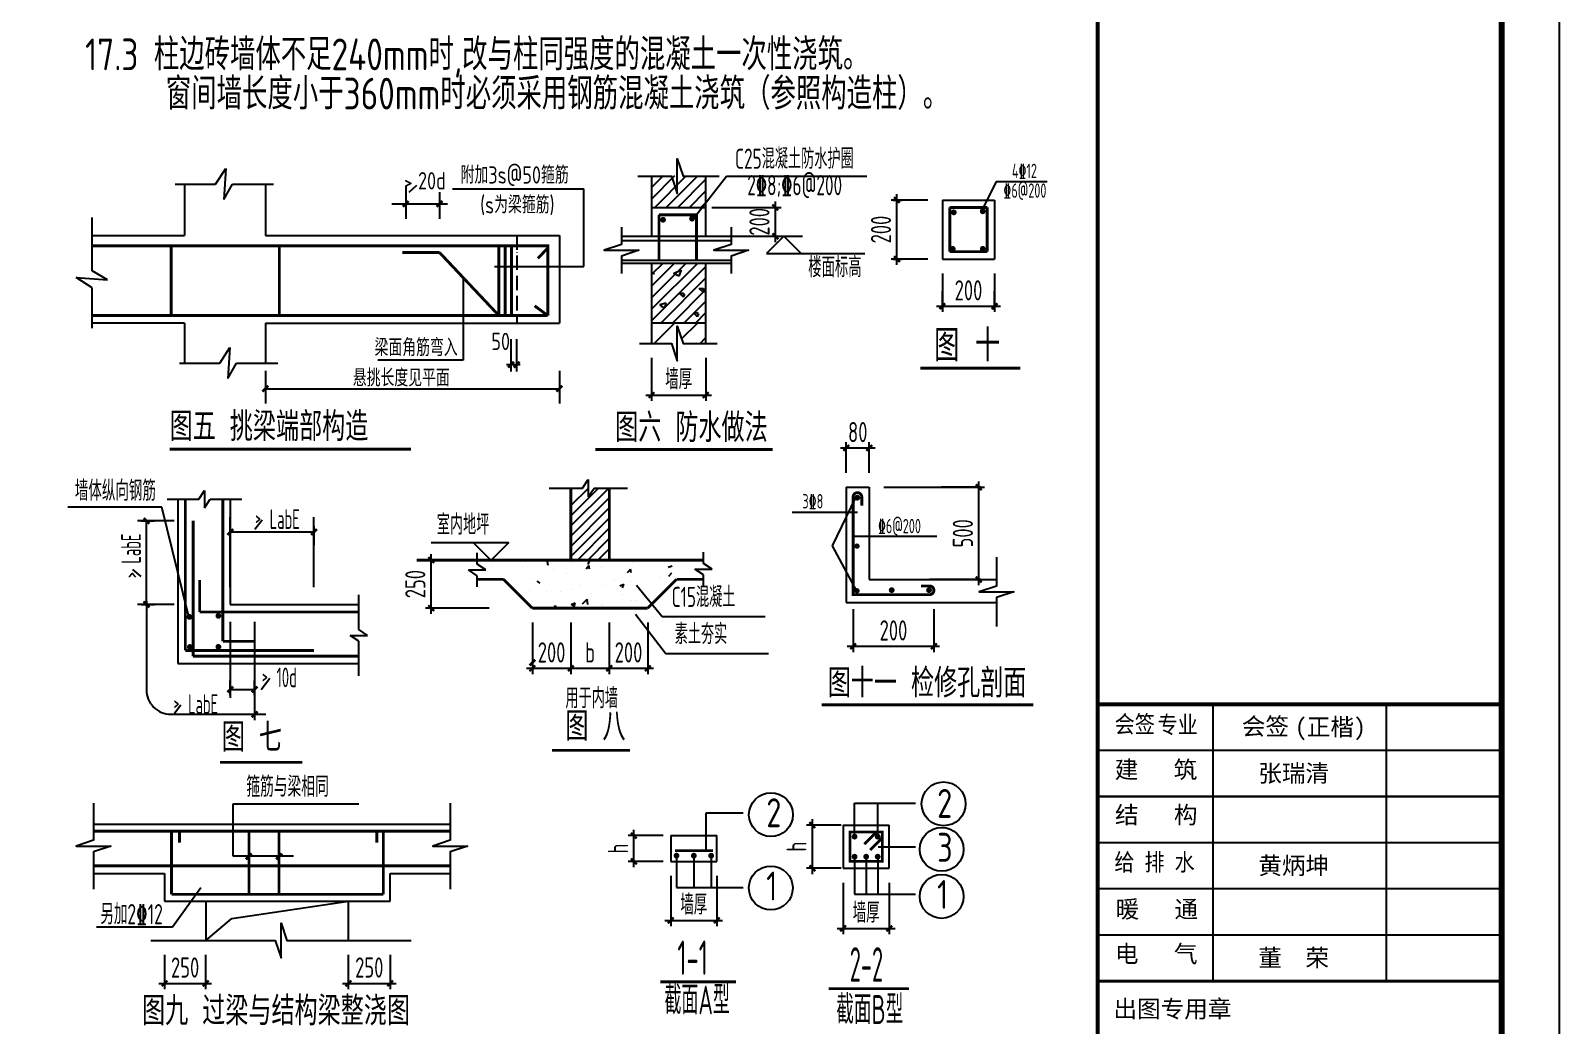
# Model space of a CAD drawing. Extents: x 8243024 to 8945023, y 669070 to 951310.
# Drawn here: x 8303633 to 8330124, y 917830 to 935075 of the extents above; entities that cross this region are included whole.
import ezdxf

# ---------------------------------------------------------------- set-up
doc = ezdxf.new("R2010")
doc.units = 0
doc.header["$LTSCALE"] = 1000
doc.linetypes.add('3', pattern=[5, 3, -2])
doc.linetypes.add('DASH', pattern=[0.35, 0.25, -0.1])
doc.layers.get('0').update_dxf_attribs({"linetype": 'CONTINUOUS'})
doc.layers.get('Defpoints').update_dxf_attribs({"linetype": 'CONTINUOUS'})
for name, color, linetype in [('AUDIT_I_080801173815-0', 253, 'CONTINUOUS'), ('BZ_标准图框', 7, 'CONTINUOUS'), ('D', 2, 'CONTINUOUS'), ('DIM', 3, 'CONTINUOUS'), ('LT', 2, 'CONTINUOUS'), ('PUB_TITLE', 255, 'CONTINUOUS'), ('REIN', 1, 'CONTINUOUS'), ('S_CL', 2, 'CONTINUOUS'), ('TEXT', 7, 'CONTINUOUS'), ('TK(图框线)', 45, 'CONTINUOUS'), ('梁__虚线', 4, '3'), ('檩条', 7, 'CONTINUOUS')]:
    doc.layers.add(name, color=color, linetype=linetype)
doc.styles.add('_HZTXT', font='tssdeng.shx', dxfattribs={"width": 0.7, "bigfont": 'HZTXT.shx'})
doc.styles.add('HT', font='simhei.ttf')
doc.styles.add('HZTXT', font='tssdeng.shx', dxfattribs={"width": 0.75, "bigfont": 'HZTXT.shx'})
doc.styles.add('TSSD_Dimension', font='Tssdeng.shx', dxfattribs={"width": 0.7, "bigfont": 'tssdchn.shx'})
doc.styles.add('TSSD_REIN', font='Tssdeng.shx', dxfattribs={"width": 0.7, "bigfont": 'hztxt.shx'})
doc.dimstyles.new('TSSD_20_100', dxfattribs={"dimtxt": 350, "dimasz": 100, "dimexe": 100, "dimexo": 250, "dimgap": 100, "dimtad": 1, "dimdec": 0, "dimlfac": 0.2, "dimzin": 0, "dimdsep": 46, "dimtxsty": 'TSSD_Dimension', "dimblk": 'ARCHTICK', "dimblk1": 'ARCHTICK', "dimblk2": 'ARCHTICK', "dimcen": 0, "dimdle": 100, "dimclrt": 7, "dimadec": 0, "dimazin": 0, "dimtfac": 1, "dimtdec": 0, "dimtix": 1, "dimtmove": 2, "dimatfit": 3, "dimldrblk": 'ARCHTICK', "dimfxl": 0, "dimtolj": 1, "dimtzin": 0, "dimarcsym": 0})

# ---------------------------------------------------------------- blocks, each defined once
blk = doc.blocks.new('KK1')
at = {"layer": 'BZ_标准图框'}
for points, const_width in [([(124370, 40709), (124370, 98109)], 70), ([(124370, 71198), (131370, 71198)], 70), ([(126370, 71198), (126370, 66398)], 35), ([(129370, 71198), (129370, 66398)], 35), ([(131370, 70398), (124370, 70398)], 35), ([(131370, 69598), (124370, 69598)], 35), ([(131370, 68798), (124370, 68798)], 35), ([(131370, 67998), (124370, 67998)], 35), ([(131370, 67198), (124370, 67198)], 35), ([(131370, 66398), (124370, 66398)], 50)]:
    blk.add_lwpolyline(points, dxfattribs=dict(at, const_width=const_width))
at = {"layer": 'BZ_标准图框', "style": 'HT', "width": 0.85}
for s, p in [('会签', (124664, 70702)), ('专业', (125407, 70693)), ('给 排 水', (124659, 68311))]:
    blk.add_text(s, height=300, dxfattribs=at).set_placement(p)
at = {"layer": 'BZ_标准图框', "style": 'HT'}
for s, p in [('会签', (126867, 70664)), ('(正楷)', (127788, 70654)), ('建   筑', (124664, 69914)), ('结   构', (124669, 69129)), ('暖   通', (124678, 67495)), ('电   气', (124668, 66721)), ('出图专用章', (124642, 65766))]:
    blk.add_text(s, height=300, dxfattribs=at).set_placement(p)
at = {"layer": 'TK(图框线)', "style": 'HT'}
for s, p in [('张瑞清', (127152, 69851)), ('黄炳坤', (127152, 68251)), ('董  荣', (127152, 66651))]:
    blk.add_text(s, height=300, dxfattribs=at).set_placement(p)
blk = doc.blocks.new('_ArchTick')
at = {"color": 0, "linetype": 'ByBlock', "const_width": 0.4}
blk.add_lwpolyline([(-0.5, -0.5), (0.5, 0.5)], dxfattribs=at)
blk = doc.blocks.new('*D3633')
at = {"layer": 'Defpoints', "color": 0}
for p in [(8315185, 932010), (8316538, 932010), (8315492, 931510)]:
    blk.add_point(p, dxfattribs=at)
at = {"layer": 'DIM', "color": 0, "lineweight": -2}
for p, q in [((8315435, 932010), (8316638, 932010)), ((8316538, 931410), (8316538, 932110)), ((8315742, 931510), (8316638, 931510))]:
    blk.add_line(p, q, dxfattribs=at)
at = {"layer": 'DIM', "color": 0, "lineweight": -2, "xscale": 100, "yscale": 100, "zscale": 100}
for p, rotation in [((8316538, 932010), 90), ((8316538, 931510), 270)]:
    blk.add_blockref('_ArchTick', p, dxfattribs=dict(at, rotation=rotation))
at = {"layer": 'DIM', "color": 7, "insert": (8316263, 931760), "char_height": 350, "attachment_point": 5, "rotation": 90, "style": 'TSSD_Dimension'}
blk.add_mtext('\\A1;200', dxfattribs=at)
blk = doc.blocks.new('*D3634')
at = {"layer": 'Defpoints', "color": 0}
for p in [(8314394, 929653), (8315332, 929653), (8315332, 928757)]:
    blk.add_point(p, dxfattribs=at)
at = {"layer": 'DIM', "color": 0, "lineweight": -2}
for p, q in [((8314394, 929403), (8314394, 928657)), ((8315332, 929403), (8315332, 928657)), ((8314294, 928757), (8315432, 928757))]:
    blk.add_line(p, q, dxfattribs=at)
at = {"layer": 'DIM', "color": 0, "lineweight": -2, "xscale": 100, "yscale": 100, "zscale": 100, "rotation": 180}
blk.add_blockref('_ArchTick', (8314394, 928757), dxfattribs=at)
at = {"layer": 'DIM', "color": 0, "lineweight": -2, "xscale": 100, "yscale": 100, "zscale": 100}
blk.add_blockref('_ArchTick', (8315332, 928757), dxfattribs=at)
at = {"layer": 'DIM', "color": 7, "insert": (8314863, 929032), "char_height": 350, "attachment_point": 5, "style": 'TSSD_Dimension'}
blk.add_mtext('\\A1;墙厚', dxfattribs=at)
blk = doc.blocks.new('*D3641')
at = {"layer": 'Defpoints', "color": 0}
for p in [(8313661, 925063), (8314328, 925063), (8314328, 924021)]:
    blk.add_point(p, dxfattribs=at)
at = {"layer": 'DIM', "color": 0, "lineweight": -2}
for p, q in [((8313661, 924813), (8313661, 923921)), ((8314328, 924813), (8314328, 923921)), ((8313561, 924021), (8314428, 924021))]:
    blk.add_line(p, q, dxfattribs=at)
at = {"layer": 'DIM', "color": 0, "lineweight": -2, "xscale": 100, "yscale": 100, "zscale": 100, "rotation": 180}
blk.add_blockref('_ArchTick', (8313661, 924021), dxfattribs=at)
at = {"layer": 'DIM', "color": 0, "lineweight": -2, "xscale": 100, "yscale": 100, "zscale": 100}
blk.add_blockref('_ArchTick', (8314328, 924021), dxfattribs=at)
at = {"layer": 'DIM', "color": 7, "insert": (8313994, 924296), "char_height": 350, "attachment_point": 5, "style": 'TSSD_Dimension'}
blk.add_mtext('\\A1;200', dxfattribs=at)
blk = doc.blocks.new('*D3642')
at = {"layer": 'Defpoints', "color": 0}
for p in [(8312994, 925063), (8313661, 925063), (8313661, 924021)]:
    blk.add_point(p, dxfattribs=at)
at = {"layer": 'DIM', "color": 0, "lineweight": -2}
for p, q in [((8312994, 924813), (8312994, 923921)), ((8313661, 924813), (8313661, 923921)), ((8312894, 924021), (8313761, 924021))]:
    blk.add_line(p, q, dxfattribs=at)
at = {"layer": 'DIM', "color": 0, "lineweight": -2, "xscale": 100, "yscale": 100, "zscale": 100, "rotation": 180}
blk.add_blockref('_ArchTick', (8312994, 924021), dxfattribs=at)
at = {"layer": 'DIM', "color": 0, "lineweight": -2, "xscale": 100, "yscale": 100, "zscale": 100}
blk.add_blockref('_ArchTick', (8313661, 924021), dxfattribs=at)
at = {"layer": 'DIM', "color": 7, "insert": (8313328, 924296), "char_height": 350, "attachment_point": 5, "style": 'TSSD_Dimension'}
blk.add_mtext('\\A1;b', dxfattribs=at)
blk = doc.blocks.new('*D3643')
at = {"layer": 'Defpoints', "color": 0}
for p in [(8312328, 925063), (8312994, 925063), (8312994, 924021)]:
    blk.add_point(p, dxfattribs=at)
at = {"layer": 'DIM', "color": 0, "lineweight": -2}
for p, q in [((8312328, 924813), (8312328, 923921)), ((8312994, 924813), (8312994, 923921)), ((8312228, 924021), (8313094, 924021))]:
    blk.add_line(p, q, dxfattribs=at)
at = {"layer": 'DIM', "color": 0, "lineweight": -2, "xscale": 100, "yscale": 100, "zscale": 100, "rotation": 180}
blk.add_blockref('_ArchTick', (8312328, 924021), dxfattribs=at)
at = {"layer": 'DIM', "color": 0, "lineweight": -2, "xscale": 100, "yscale": 100, "zscale": 100}
blk.add_blockref('_ArchTick', (8312994, 924021), dxfattribs=at)
at = {"layer": 'DIM', "color": 7, "insert": (8312661, 924296), "char_height": 350, "attachment_point": 5, "style": 'TSSD_Dimension'}
blk.add_mtext('\\A1;200', dxfattribs=at)
blk = doc.blocks.new('*D3644')
at = {"layer": 'Defpoints', "color": 0}
for p in [(8319432, 931114), (8320338, 931114), (8320338, 930297)]:
    blk.add_point(p, dxfattribs=at)
at = {"layer": 'DIM', "color": 0, "lineweight": -2}
for p, q in [((8319432, 930864), (8319432, 930197)), ((8320338, 930864), (8320338, 930197)), ((8319332, 930297), (8320438, 930297))]:
    blk.add_line(p, q, dxfattribs=at)
at = {"layer": 'DIM', "color": 0, "lineweight": -2, "xscale": 100, "yscale": 100, "zscale": 100, "rotation": 180}
blk.add_blockref('_ArchTick', (8319432, 930297), dxfattribs=at)
at = {"layer": 'DIM', "color": 0, "lineweight": -2, "xscale": 100, "yscale": 100, "zscale": 100}
blk.add_blockref('_ArchTick', (8320338, 930297), dxfattribs=at)
at = {"layer": 'DIM', "color": 7, "insert": (8319885, 930572), "char_height": 350, "attachment_point": 5, "style": 'TSSD_Dimension'}
blk.add_mtext('\\A1;200', dxfattribs=at)
blk = doc.blocks.new('*D3645')
at = {"layer": 'Defpoints', "color": 0}
for p in [(8309139, 919302), (8309865, 919302), (8309865, 918559)]:
    blk.add_point(p, dxfattribs=at)
at = {"layer": 'DIM', "color": 0, "lineweight": -2}
for p, q in [((8309139, 919052), (8309139, 918459)), ((8309865, 919052), (8309865, 918459)), ((8309039, 918559), (8309965, 918559))]:
    blk.add_line(p, q, dxfattribs=at)
at = {"layer": 'DIM', "color": 0, "lineweight": -2, "xscale": 100, "yscale": 100, "zscale": 100, "rotation": 180}
blk.add_blockref('_ArchTick', (8309139, 918559), dxfattribs=at)
at = {"layer": 'DIM', "color": 0, "lineweight": -2, "xscale": 100, "yscale": 100, "zscale": 100}
blk.add_blockref('_ArchTick', (8309865, 918559), dxfattribs=at)
at = {"layer": 'DIM', "color": 7, "insert": (8309502, 918834), "char_height": 350, "attachment_point": 5, "style": 'TSSD_Dimension'}
blk.add_mtext('\\A1;250', dxfattribs=at)
blk = doc.blocks.new('*D3646')
at = {"layer": 'Defpoints', "color": 0}
for p in [(8318643, 932138), (8319432, 932138), (8319432, 931114)]:
    blk.add_point(p, dxfattribs=at)
at = {"layer": 'DIM', "color": 0, "lineweight": -2}
for p, q in [((8318643, 931014), (8318643, 932238)), ((8319182, 932138), (8318543, 932138)), ((8319182, 931114), (8318543, 931114))]:
    blk.add_line(p, q, dxfattribs=at)
at = {"layer": 'DIM', "color": 0, "lineweight": -2, "xscale": 100, "yscale": 100, "zscale": 100}
for p, rotation in [((8318643, 932138), 90), ((8318643, 931114), 270)]:
    blk.add_blockref('_ArchTick', p, dxfattribs=dict(at, rotation=rotation))
at = {"layer": 'DIM', "color": 7, "insert": (8318368, 931626), "char_height": 350, "attachment_point": 5, "rotation": 90, "style": 'TSSD_Dimension'}
blk.add_mtext('\\A1;200', dxfattribs=at)
blk = doc.blocks.new('*D3647')
at = {"layer": 'Defpoints', "color": 0}
for p in [(8317179, 921303), (8317931, 921303), (8317931, 920555)]:
    blk.add_point(p, dxfattribs=at)
at = {"layer": 'DIM', "color": 0, "lineweight": -2}
for p, q in [((8317179, 920455), (8317179, 921403)), ((8317681, 921303), (8317079, 921303)), ((8317681, 920555), (8317079, 920555))]:
    blk.add_line(p, q, dxfattribs=at)
at = {"layer": 'DIM', "color": 0, "lineweight": -2, "xscale": 100, "yscale": 100, "zscale": 100}
for p, rotation in [((8317179, 921303), 90), ((8317179, 920555), 270)]:
    blk.add_blockref('_ArchTick', p, dxfattribs=dict(at, rotation=rotation))
at = {"layer": 'DIM', "color": 7, "insert": (8316904, 920929), "char_height": 350, "attachment_point": 5, "rotation": 90, "style": 'TSSD_Dimension'}
blk.add_mtext('\\A1;h', dxfattribs=at)
blk = doc.blocks.new('*D3648')
at = {"layer": 'Defpoints', "color": 0}
for p in [(8305955, 919302), (8306667, 919302), (8306667, 918559)]:
    blk.add_point(p, dxfattribs=at)
at = {"layer": 'DIM', "color": 0, "lineweight": -2}
for p, q in [((8305955, 919052), (8305955, 918459)), ((8306667, 919052), (8306667, 918459)), ((8305855, 918559), (8306767, 918559))]:
    blk.add_line(p, q, dxfattribs=at)
at = {"layer": 'DIM', "color": 0, "lineweight": -2, "xscale": 100, "yscale": 100, "zscale": 100, "rotation": 180}
blk.add_blockref('_ArchTick', (8305955, 918559), dxfattribs=at)
at = {"layer": 'DIM', "color": 0, "lineweight": -2, "xscale": 100, "yscale": 100, "zscale": 100}
blk.add_blockref('_ArchTick', (8306667, 918559), dxfattribs=at)
at = {"layer": 'DIM', "color": 7, "insert": (8306311, 918834), "char_height": 350, "attachment_point": 5, "style": 'TSSD_Dimension'}
blk.add_mtext('\\A1;250', dxfattribs=at)
blk = doc.blocks.new('*D3649')
at = {"layer": 'Defpoints', "color": 0}
for p in [(8317712, 920555), (8318512, 920555), (8318512, 919511)]:
    blk.add_point(p, dxfattribs=at)
at = {"layer": 'DIM', "color": 0, "lineweight": -2}
for p, q in [((8317712, 920305), (8317712, 919411)), ((8318512, 920305), (8318512, 919411)), ((8317612, 919511), (8318612, 919511))]:
    blk.add_line(p, q, dxfattribs=at)
at = {"layer": 'DIM', "color": 0, "lineweight": -2, "xscale": 100, "yscale": 100, "zscale": 100, "rotation": 180}
blk.add_blockref('_ArchTick', (8317712, 919511), dxfattribs=at)
at = {"layer": 'DIM', "color": 0, "lineweight": -2, "xscale": 100, "yscale": 100, "zscale": 100}
blk.add_blockref('_ArchTick', (8318512, 919511), dxfattribs=at)
at = {"layer": 'DIM', "color": 7, "insert": (8318112, 919786), "char_height": 350, "attachment_point": 5, "style": 'TSSD_Dimension'}
blk.add_mtext('\\A1;墙厚', dxfattribs=at)
blk = doc.blocks.new('*D3650')
at = {"layer": 'Defpoints', "color": 0}
for p in [(8314087, 921120), (8314842, 921120), (8314842, 920673)]:
    blk.add_point(p, dxfattribs=at)
at = {"layer": 'DIM', "color": 0, "lineweight": -2}
for p, q in [((8314592, 921120), (8313987, 921120)), ((8314087, 920573), (8314087, 921220)), ((8314592, 920673), (8313987, 920673))]:
    blk.add_line(p, q, dxfattribs=at)
at = {"layer": 'DIM', "color": 0, "lineweight": -2, "xscale": 100, "yscale": 100, "zscale": 100}
for p, rotation in [((8314087, 921120), 90), ((8314087, 920673), 270)]:
    blk.add_blockref('_ArchTick', p, dxfattribs=dict(at, rotation=rotation))
at = {"layer": 'DIM', "color": 7, "insert": (8313812, 920896), "char_height": 350, "attachment_point": 5, "rotation": 90, "style": 'TSSD_Dimension'}
blk.add_mtext('\\A1;h', dxfattribs=at)
blk = doc.blocks.new('*D3651')
at = {"layer": 'Defpoints', "color": 0}
for p in [(8314725, 920673), (8315525, 920673), (8315525, 919651)]:
    blk.add_point(p, dxfattribs=at)
at = {"layer": 'DIM', "color": 0, "lineweight": -2}
for p, q in [((8314725, 920423), (8314725, 919551)), ((8315525, 920423), (8315525, 919551)), ((8314625, 919651), (8315625, 919651))]:
    blk.add_line(p, q, dxfattribs=at)
at = {"layer": 'DIM', "color": 0, "lineweight": -2, "xscale": 100, "yscale": 100, "zscale": 100, "rotation": 180}
blk.add_blockref('_ArchTick', (8314725, 919651), dxfattribs=at)
at = {"layer": 'DIM', "color": 0, "lineweight": -2, "xscale": 100, "yscale": 100, "zscale": 100}
blk.add_blockref('_ArchTick', (8315525, 919651), dxfattribs=at)
at = {"layer": 'DIM', "color": 7, "insert": (8315125, 919926), "char_height": 350, "attachment_point": 5, "style": 'TSSD_Dimension'}
blk.add_mtext('\\A1;墙厚', dxfattribs=at)
blk = doc.blocks.new('*D3652')
at = {"layer": 'Defpoints', "color": 0}
for p in [(8318166, 927840), (8317766, 927160), (8318166, 927160)]:
    blk.add_point(p, dxfattribs=at)
at = {"layer": 'DIM', "color": 0, "lineweight": -2}
for p, q in [((8317666, 927840), (8318266, 927840)), ((8317766, 927410), (8317766, 927940)), ((8318166, 927410), (8318166, 927940))]:
    blk.add_line(p, q, dxfattribs=at)
at = {"layer": 'DIM', "color": 0, "lineweight": -2, "xscale": 100, "yscale": 100, "zscale": 100, "rotation": 180}
blk.add_blockref('_ArchTick', (8317766, 927840), dxfattribs=at)
at = {"layer": 'DIM', "color": 0, "lineweight": -2, "xscale": 100, "yscale": 100, "zscale": 100}
blk.add_blockref('_ArchTick', (8318166, 927840), dxfattribs=at)
at = {"layer": 'DIM', "color": 7, "insert": (8317966, 928115), "char_height": 350, "attachment_point": 5, "style": 'TSSD_Dimension'}
blk.add_mtext('\\A1;80', dxfattribs=at)
blk = doc.blocks.new('*D3653')
at = {"layer": 'Defpoints', "color": 0}
for p in [(8318166, 927160), (8320063, 927160), (8319584, 925560)]:
    blk.add_point(p, dxfattribs=at)
at = {"layer": 'DIM', "color": 0, "lineweight": -2}
for p, q in [((8320063, 925460), (8320063, 927260)), ((8318416, 927160), (8320163, 927160)), ((8319834, 925560), (8320163, 925560))]:
    blk.add_line(p, q, dxfattribs=at)
at = {"layer": 'DIM', "color": 0, "lineweight": -2, "xscale": 100, "yscale": 100, "zscale": 100}
for p, rotation in [((8320063, 927160), 90), ((8320063, 925560), 270)]:
    blk.add_blockref('_ArchTick', p, dxfattribs=dict(at, rotation=rotation))
at = {"layer": 'DIM', "color": 7, "insert": (8319788, 926360), "char_height": 350, "attachment_point": 5, "rotation": 90, "style": 'TSSD_Dimension'}
blk.add_mtext('\\A1;500', dxfattribs=at)
blk = doc.blocks.new('*D3654')
at = {"layer": 'Defpoints', "color": 0}
for p in [(8317885, 925298), (8319285, 925298), (8319285, 924402)]:
    blk.add_point(p, dxfattribs=at)
at = {"layer": 'DIM', "color": 0, "lineweight": -2}
for p, q in [((8317885, 925048), (8317885, 924302)), ((8319285, 925048), (8319285, 924302)), ((8317785, 924402), (8319385, 924402))]:
    blk.add_line(p, q, dxfattribs=at)
at = {"layer": 'DIM', "color": 0, "lineweight": -2, "xscale": 100, "yscale": 100, "zscale": 100, "rotation": 180}
blk.add_blockref('_ArchTick', (8317885, 924402), dxfattribs=at)
at = {"layer": 'DIM', "color": 0, "lineweight": -2, "xscale": 100, "yscale": 100, "zscale": 100}
blk.add_blockref('_ArchTick', (8319285, 924402), dxfattribs=at)
at = {"layer": 'DIM', "color": 7, "insert": (8318585, 924677), "char_height": 350, "attachment_point": 5, "style": 'TSSD_Dimension'}
blk.add_mtext('\\A1;200', dxfattribs=at)
blk = doc.blocks.new('*D3655')
at = {"layer": 'Defpoints', "color": 0}
for p in [(8310575, 925897), (8311828, 925897), (8311828, 925063)]:
    blk.add_point(p, dxfattribs=at)
at = {"layer": 'DIM', "color": 0, "lineweight": -2}
for p, q in [((8311578, 925897), (8310475, 925897)), ((8310575, 924963), (8310575, 925997)), ((8311578, 925063), (8310475, 925063))]:
    blk.add_line(p, q, dxfattribs=at)
at = {"layer": 'DIM', "color": 0, "lineweight": -2, "xscale": 100, "yscale": 100, "zscale": 100}
for p, rotation in [((8310575, 925897), 90), ((8310575, 925063), 270)]:
    blk.add_blockref('_ArchTick', p, dxfattribs=dict(at, rotation=rotation))
at = {"layer": 'DIM', "color": 7, "insert": (8310300, 925480), "char_height": 350, "attachment_point": 5, "rotation": 90, "style": 'TSSD_Dimension'}
blk.add_mtext('\\A1;250', dxfattribs=at)

msp = doc.modelspace()

# ---------------------------------------------------------------- linework, layer by layer
for centre in [(8319452.7, 921671.3), (8316460.7, 921482.4), (8319420.9, 920882.8), (8316459.6, 920212.9), (8319420.9, 920066.2)]:
    msp.add_circle(centre, 380)
at = {"layer": 'AUDIT_I_080801173815-0', "color": 2}
for p, q in [((8314394, 932553), (8314394, 931510.2)), ((8315331.7, 931510.2), (8315331.7, 932553)), ((8314394, 932010.2), (8315331.7, 932010.2)), ((8313870.2, 931510.2), (8315770.3, 931510.2)), ((8313870.2, 931043.5), (8315770.3, 931043.5)), ((8314394, 931043.5), (8314394, 929653)), ((8315331.7, 929653), (8315331.7, 931043.5)), ((8314394, 930010.2), (8315331.7, 930010.2)), ((8314725.2, 921119.9), (8314725.2, 920672.6)), ((8314725.2, 921119.9), (8315525.2, 921119.9)), ((8315525.2, 920672.6), (8315525.2, 921119.9)), ((8317711.5, 921302.7), (8317711.5, 920555.4)), ((8317711.5, 921302.7), (8318511.5, 921302.7)), ((8318511.5, 920555.4), (8318511.5, 921302.7)), ((8314725.2, 920672.6), (8315525.2, 920672.6)), ((8317711.5, 920555.4), (8318511.5, 920555.4))]:
    msp.add_line(p, q, dxfattribs=at)
at = {"layer": 'AUDIT_I_080801173815-0'}
for p, q in [((8313870.2, 931436.7), (8315770.3, 931436.7)), ((8313870.2, 931096.9), (8315770.3, 931096.9)), ((8315336.3, 920859.7), (8315336.3, 920859.7))]:
    msp.add_line(p, q, dxfattribs=at)
for points in [[(8314153.9, 932553), (8314739.2, 932553), (8314839.2, 932253), (8314839.2, 932853), (8314939.2, 932553), (8315565.6, 932553)], [(8313870.2, 931666.3), (8313870.2, 931366.3), (8313570.2, 931266.3), (8314170.2, 931266.3), (8313870.2, 931166.3), (8313870.2, 930866.3)], [(8315770.3, 931666.3), (8315770.3, 931366.3), (8315470.3, 931266.3), (8316070.3, 931266.3), (8315770.3, 931166.3), (8315770.3, 930866.3)], [(8314182.2, 929653), (8314739.2, 929653), (8314839.2, 929353), (8314839.2, 929953), (8314939.2, 929653), (8315527.9, 929653)]]:
    msp.add_lwpolyline(points, dxfattribs=at)
at = {"layer": 'D'}
for p, q in [((8306837.1, 932411), (8307015.2, 932684.3)), ((8307015.2, 932684.3), (8306979.1, 932144)), ((8306139, 932411), (8306837.1, 932411)), ((8306301.6, 932411), (8306301.6, 931525)), ((8306979.1, 932144), (8307129.9, 932411)), ((8307129.9, 932411), (8307844.3, 932411)), ((8307701.6, 932400.5), (8307701.6, 931525)), ((8310133.7, 932379.1), (8310133.7, 931813.3)), ((8310319.5, 932389.4), (8310184.5, 932268)), ((8310719.1, 932274.7), (8310719.1, 931813.3)), ((8310944, 932329.9), (8313217.7, 932329.9)), ((8313217.7, 930987.1), (8313217.7, 932329.9)), ((8309895.2, 932069.6), (8310857.8, 932069.6)), ((8304698, 930907.9), (8304698, 931837.2)), ((8304698, 931525), (8306301.6, 931525)), ((8307701.6, 931525), (8312796.2, 931525)), ((8312796.2, 931525), (8312796.2, 930004.8)), ((8312059.7, 931225.7), (8312059.7, 931224.7)), ((8304965, 930757.1), (8304698, 930907.9)), ((8311669.4, 930987.1), (8313217.7, 930987.1)), ((8304424.7, 930793.2), (8304965, 930757.1)), ((8304698, 930615.1), (8304424.7, 930793.2)), ((8311128.2, 930793), (8311128.2, 929363.8)), ((8304698, 929917), (8304698, 930615.1)), ((8306301.6, 930004.8), (8304698, 930004.8)), ((8306301.6, 930004.8), (8306301.6, 929309.4)), ((8307701.6, 930004.8), (8312796.2, 930004.8)), ((8307701.6, 930004.8), (8307701.6, 929309.4)), ((8306910.2, 929309.7), (8307088.2, 929583)), ((8307088.2, 929583), (8307052.2, 929042.7)), ((8311955.9, 929728.5), (8311955.9, 929162.7)), ((8312055.6, 929728.5), (8312055.6, 929162.7)), ((8306212.1, 929309.7), (8306910.2, 929309.7)), ((8307052.2, 929042.7), (8307202.9, 929309.7)), ((8307202.9, 929309.7), (8307917.4, 929309.7)), ((8311127.7, 929363.3), (8309651.2, 929363.3)), ((8311127.7, 929363.3), (8311128.2, 929363.8)), ((8307701.6, 929177), (8307701.6, 928611.2)), ((8311876.8, 929284.8), (8312115.3, 929284.8)), ((8312796.2, 929177), (8312796.2, 928611.2)), ((8307701.6, 928867.5), (8312796.2, 928867.5))]:
    msp.add_line(p, q, dxfattribs=at)
for points, const_width in [([(8310083.7, 932019.6), (8310183.7, 932119.6)], 45), ([(8310083.7, 932019.6), (8310183.7, 932119.6)], 45), ([(8310669.1, 932019.6), (8310769.1, 932119.6)], 45), ([(8310669.1, 932019.6), (8310769.1, 932119.6)], 45), ([(8312594.7, 930134.8), (8312594.7, 931343.4), (8304698, 931343.4)], 50), ([(8306067.5, 930134.8), (8306067.5, 931343.4)], 50), ([(8307943.2, 930134.8), (8307943.2, 931343.4)], 50), ([(8310719.1, 931227.7), (8310077.4, 931227.7)], 50), ([(8311747.7, 930134.8), (8310719.1, 931227.7)], 50), ([(8311747.7, 931343.4), (8311747.7, 930134.8)], 50), ([(8311856.5, 931343.4), (8311856.5, 930134.8)], 50), ([(8311965.2, 931343.4), (8311965.2, 930134.8)], 50), ([(8312424.1, 931126.5), (8312604.1, 931316.5)], 50), ([(8304698, 930134.8), (8312594.7, 930134.8)], 50), ([(8312594.7, 930134.8), (8312366.9, 930303.9)], 50), ([(8311905.9, 929234.8), (8312005.9, 929334.8)], 45), ([(8311905.9, 929234.8), (8312005.9, 929334.8)], 45), ([(8312005.6, 929234.8), (8312105.6, 929334.8)], 45), ([(8312005.6, 929234.8), (8312105.6, 929334.8)], 45), ([(8307651.6, 928817.5), (8307751.6, 928917.5)], 45), ([(8307651.6, 928817.5), (8307751.6, 928917.5)], 45), ([(8312746.2, 928817.5), (8312846.2, 928917.5)], 45), ([(8312746.2, 928817.5), (8312846.2, 928917.5)], 45)]:
    msp.add_lwpolyline(points, dxfattribs=dict(at, const_width=const_width))
at = {"layer": 'LT', "color": 253}
for p, q in [((8314793.4, 932555.1), (8314393.4, 932155.1)), ((8314593.4, 932555.1), (8314393.4, 932355.1)), ((8314448, 932009.7), (8314993.4, 932555.1)), ((8314648, 932009.7), (8315193.4, 932555.1)), ((8314848, 932009.7), (8315329.8, 932491.5)), ((8315119, 931814.6), (8315693.1, 932553)), ((8315693.1, 932553), (8318125.1, 932553)), ((8315048, 932009.7), (8315329.8, 932291.5)), ((8315248, 932009.7), (8315329.8, 932091.5)), ((8316637.6, 931510.2), (8317009, 931510.2)), ((8316387.6, 931211.5), (8318087.6, 931211.5)), ((8314593.4, 931044.2), (8314393.4, 930844.2)), ((8315193.4, 931044.2), (8314393.4, 930244.2)), ((8314993.4, 931044.2), (8314393.4, 930444.2)), ((8314793.4, 931044.2), (8314393.4, 930644.2)), ((8315329.8, 930980.6), (8314393.4, 930044.2)), ((8314774.3, 930866.1), (8314904.4, 930925.5)), ((8314904.4, 930925.5), (8314867.7, 930818)), ((8315329.8, 930780.6), (8314560.7, 930011.5)), ((8314867.7, 930818), (8314774.3, 930866.1)), ((8315329.8, 930580.6), (8314760.7, 930011.5)), ((8314872.6, 930523.3), (8314945.5, 930525.5)), ((8314944.9, 930454.2), (8314872.6, 930523.3)), ((8314945.5, 930525.5), (8314944.9, 930454.2)), ((8315329.8, 930380.6), (8314960.8, 930011.5)), ((8315220.8, 930603.8), (8315293.7, 930605.9)), ((8315293.1, 930534.7), (8315220.8, 930603.8)), ((8315293.7, 930605.9), (8315293.1, 930534.7)), ((8314539.1, 930327.3), (8314640, 930357.5)), ((8314616.6, 930263.3), (8314539.1, 930327.3)), ((8314640, 930357.5), (8314616.6, 930263.3)), ((8315117.3, 930183.5), (8315190.2, 930185.7)), ((8315189.7, 930114.5), (8315117.3, 930183.5)), ((8315329.8, 930180.6), (8315160.8, 930011.5)), ((8315190.2, 930185.7), (8315189.7, 930114.5)), ((8314436.3, 929653), (8314793.9, 930010.6)), ((8314913.5, 929730.2), (8315193.9, 930010.6)), ((8315236.3, 929653), (8315330.3, 929747.1))]:
    msp.add_line(p, q, dxfattribs=at)
at = {"layer": 'LT', "color": 7}
for p, q in [((8320362.2, 932456), (8320110.5, 931942.3)), ((8320362.2, 932456), (8321249.1, 932456)), ((8319431.8, 932137.9), (8320337.6, 932137.9)), ((8319431.8, 932137.9), (8319431.8, 931113.9)), ((8320337.6, 932137.9), (8320337.6, 931113.9)), ((8319431.8, 931113.9), (8320337.6, 931113.9)), ((8313197, 927144.9), (8313297, 927294.9)), ((8313297, 927294.9), (8313297, 926994.9)), ((8306001.9, 926951.3), (8306547.4, 926951.3)), ((8306547.4, 926951.3), (8306647.4, 927101.3)), ((8306647.4, 927101.3), (8306647.4, 926801.3)), ((8306647.4, 926801.3), (8306747.4, 926951.3)), ((8306747.4, 926951.3), (8307292.9, 926951.3)), ((8312619.2, 927144.9), (8313197, 927144.9)), ((8312994.3, 926664.7), (8313474.6, 927144.9)), ((8312994.3, 926487.9), (8313651.4, 927144.9)), ((8312994.3, 926841.5), (8313297.9, 927144.9)), ((8312994.3, 926311.2), (8313661.1, 926977.8)), ((8313297, 926994.9), (8313397, 927144.9)), ((8313397, 927144.9), (8313974.9, 927144.9)), ((8317926.6, 926982.2), (8317524.3, 926145.1)), ((8317766.1, 927160.4), (8318166.1, 927160.4)), ((8317766.1, 927160.4), (8317766.1, 925160.4)), ((8318166.1, 927160.4), (8318166.1, 925560.4)), ((8320099.1, 927160.4), (8319410, 927160.4)), ((8312994.3, 926134.4), (8313661.1, 926801)), ((8317960.1, 926723.2), (8316828, 926723.2)), ((8306123.1, 926575.6), (8305487.2, 926575.6)), ((8307093, 925425.2), (8307093, 926640.5)), ((8308543.1, 925425.2), (8308543.1, 926640.5)), ((8312994.3, 925957.6), (8313661.1, 926624.3)), ((8313110.1, 925896.5), (8313661.1, 926447.5)), ((8313286.9, 925896.5), (8313661.1, 926270.7)), ((8317524.3, 926145.1), (8317943.3, 925358.2)), ((8317893, 926312.5), (8319334.4, 926312.5)), ((8311373.7, 925826.3), (8311373.7, 926021.2)), ((8312484.9, 925874.4), (8312484.9, 925874.4)), ((8312602.8, 925801.7), (8312591.2, 925864.3)), ((8313295.2, 925819.3), (8313315.5, 925879.7)), ((8313463.6, 925896.5), (8313661.1, 926093.9)), ((8313640.4, 925896.5), (8313661.1, 925917.2)), ((8314061.9, 925856.5), (8314061.9, 925856.5)), ((8315294.3, 925839.4), (8315294.3, 926034.3)), ((8311373.7, 925626.3), (8311223.7, 925726.3)), ((8311223.7, 925726.3), (8311523.7, 925726.3)), ((8311523.7, 925726.3), (8311373.7, 925826.3)), ((8311373.7, 925431.5), (8311373.7, 925626.3)), ((8311628.1, 925785.2), (8311628.1, 925785.2)), ((8312162, 925762.7), (8312162, 925762.7)), ((8312695.8, 925740.1), (8312695.8, 925740.1)), ((8312923.8, 925670.2), (8312923.8, 925670.2)), ((8313018.8, 925851.9), (8313018.8, 925851.9)), ((8313229.6, 925717.6), (8313229.6, 925717.6)), ((8313260.2, 925744.2), (8313308.6, 925801.6)), ((8313320.1, 925738.9), (8313308.6, 925801.6)), ((8313507, 925770.4), (8313507, 925770.4)), ((8313548.4, 925786.1), (8313548.4, 925786.1)), ((8313977.6, 925681.4), (8314025.7, 925738.9)), ((8314037.3, 925676.2), (8314025.7, 925738.8)), ((8314682.6, 925772.7), (8314752.6, 925799.6)), ((8314694.8, 925618.7), (8314743, 925676.1)), ((8315294.3, 925639.5), (8315144.3, 925739.4)), ((8315144.3, 925739.4), (8315444.3, 925739.4)), ((8315444.3, 925739.4), (8315294.3, 925839.4)), ((8315294.3, 925444.6), (8315294.3, 925639.5)), ((8312285.9, 925366.1), (8312285.9, 925366.1)), ((8312340.6, 925570.2), (8312340.6, 925570.2)), ((8312405.3, 925530.3), (8312455, 925496.7)), ((8312580.3, 925350.6), (8312580.3, 925350.6)), ((8312819.8, 925343.6), (8312819.8, 925343.6)), ((8313017, 925378.2), (8313017, 925378.2)), ((8313163.5, 925450.7), (8313163.5, 925450.7)), ((8313536.3, 925453.2), (8313536.3, 925453.2)), ((8313746.6, 925550.8), (8313746.6, 925550.8)), ((8313842.4, 925450.2), (8313912.5, 925477.1)), ((8313892.1, 925416.6), (8313912.4, 925477.1)), ((8314049.8, 925523.6), (8314049.8, 925523.6)), ((8314133.9, 925460.2), (8314579.7, 924919.1)), ((8314554.9, 925587.6), (8314554.9, 925587.6)), ((8318166.1, 925560.4), (8320369, 925560.4)), ((8320099.1, 925560.4), (8319210, 925560.4)), ((8306123.1, 925125.2), (8305487.2, 925125.2)), ((8309321.5, 924691), (8309321.5, 925292.7)), ((8312688.9, 925063.2), (8312730, 925112.2)), ((8312739.1, 925063.2), (8312730, 925112.2)), ((8313002.2, 925127.7), (8313072.2, 925154.5)), ((8313002.2, 925127.7), (8313051.9, 925094.1)), ((8313051.9, 925094.1), (8313072.2, 925154.5)), ((8313198, 925139.6), (8313275.8, 925220.8)), ((8313287, 925125.8), (8313275.8, 925220.7)), ((8313353.6, 925321), (8313353.6, 925321)), ((8313524.2, 925120.3), (8313524.2, 925120.3)), ((8313545.3, 925100.7), (8313545.3, 925100.7)), ((8313887.5, 925298.5), (8313887.5, 925298.5)), ((8314037.6, 925190.7), (8314037.6, 925190.7)), ((8314128.6, 925200.8), (8314128.6, 925200.8)), ((8317766.1, 925160.4), (8320369, 925160.4)), ((8307093, 924825.2), (8307093, 923508.8)), ((8307515.4, 924825.2), (8307515.4, 923121.9)), ((8314633.5, 924276), (8314117, 924953.3)), ((8314579.7, 924919.1), (8316363.5, 924919.1)), ((8309321.5, 924491), (8309171.5, 924591)), ((8309171.5, 924591), (8309471.5, 924591)), ((8309471.5, 924591), (8309321.5, 924691)), ((8309321.5, 923889.3), (8309321.5, 924491)), ((8314633.5, 924276), (8316417.1, 924276)), ((8307145.1, 920763.4), (8307145.1, 921673.4)), ((8307145.1, 921673.4), (8309323.1, 921673.4)), ((8317911.5, 921070.6), (8317911.5, 921684.6)), ((8317911.5, 921684.6), (8318969.3, 921684.6)), ((8318311.5, 921070.6), (8318311.5, 921684.6)), ((8315336.3, 921507.3), (8315336.3, 920859.7)), ((8315983, 921507.3), (8315336.3, 921507.3)), ((8304721.5, 921316.2), (8310902.6, 921316.2)), ((8318969.3, 920923), (8318322.5, 920923)), ((8308186.2, 920763.4), (8307145.1, 920763.4)), ((8314825.2, 920772.6), (8314825.2, 920223.6)), ((8315125.2, 920772.6), (8315125.2, 920223.6)), ((8315425.2, 920772.6), (8315425.2, 920223.6)), ((8317911.5, 920755.4), (8317911.5, 920106.4)), ((8318111.5, 920755.4), (8318111.5, 920106.4)), ((8318311.5, 920755.4), (8318311.5, 920106.4)), ((8304721.5, 920461.9), (8305955.3, 920461.9)), ((8305955.3, 920461.9), (8305955.3, 919982.9)), ((8309865.3, 919982.9), (8309865.3, 920461.9)), ((8309865.3, 920461.9), (8310902.6, 920461.9)), ((8306583.3, 920216.8), (8306094.2, 919531.1)), ((8314825.2, 920223.6), (8315983, 920223.6)), ((8317911.5, 920106.4), (8318969.3, 920106.4)), ((8305955.3, 919982.9), (8309865.3, 919982.9)), ((8306667.3, 919982.9), (8306667.3, 919302.3)), ((8307118.3, 919683.5), (8309139.3, 919982.9)), ((8309139.3, 919302.3), (8309139.3, 919982.9)), ((8306094.2, 919531.1), (8304773.2, 919531.1)), ((8306667.3, 919302.3), (8307118.3, 919683.5))]:
    msp.add_line(p, q, dxfattribs=at)
at = {"layer": 'LT'}
for p, q in [((8306187.1, 926956.7), (8306187.1, 924101.2)), ((8307093, 926956.7), (8307093, 925125.2)), ((8307520.9, 926432.1), (8307646.8, 926596.1)), ((8305547.7, 925614.3), (8305404.7, 925733)), ((8307093, 925125.2), (8309318.7, 925125.2)), ((8306187.1, 924101.2), (8309318.7, 924101.2)), ((8307628.2, 923656.1), (8307780.2, 923848.1)), ((8306126.2, 923244.2), (8306238.7, 923388.8))]:
    msp.add_line(p, q, dxfattribs=at)
at = {"layer": 'LT', "color": 3}
msp.add_line((8305689.6, 925085.2), (8305596.6, 925178.1), dxfattribs=at)
at = {"layer": 'LT'}
for points in [[(8314433.7, 930872.7), (8314452.4, 930863.2), (8314420.9, 930847.5), (8314439.6, 930838)], [(8314973.2, 930505.3), (8314985.3, 930489.1), (8314950.6, 930488.3), (8314962.8, 930472.1)], [(8315321.4, 930585.7), (8315333.5, 930569.5), (8315298.7, 930568.7), (8315310.9, 930552.5)], [(8314569.1, 930301.7), (8314579.9, 930284.2), (8314544.9, 930287), (8314555.6, 930269.4)], [(8315217.9, 930165.5), (8315230, 930149.3), (8315195.3, 930148.5), (8315207.3, 930132.4)]]:
    msp.add_solid(points, dxfattribs=at)
at = {"layer": 'PUB_TITLE'}
msp.add_lwpolyline([(8246024, 891909.7), (8330124, 891909.7), (8330124, 951309.7), (8246024, 951309.7)], close=True, dxfattribs=at)
at = {"layer": 'PUB_TITLE', "const_width": 100}
msp.add_lwpolyline([(8248524, 892909.7), (8329124, 892909.7), (8329124, 950309.7), (8248524, 950309.7)], close=True, dxfattribs=at)
at = {"layer": 'REIN', "color": 1, "const_width": 50}
for points in [[(8319559.7, 932009.9), (8319559.7, 931241.9)], [(8320209.6, 932009.9), (8319559.7, 932009.9)], [(8320209.6, 932009.9), (8320209.6, 931241.9)], [(8314521.9, 931882.2), (8314521.9, 931075.1)], [(8315171.8, 931882.2), (8314521.9, 931882.2)], [(8315171.8, 931882.2), (8315171.8, 931075.1)], [(8320209.6, 931241.9), (8319559.7, 931241.9)], [(8306315.1, 926956.7), (8306315.1, 924330.9)], [(8306964.9, 926956.7), (8306964.9, 924488.3)], [(8306450.2, 926578.7), (8306450.2, 924229.2)], [(8306563, 925552.7), (8306563, 924997.2)], [(8309318.7, 924997.2), (8306563, 924997.2)], [(8308546.4, 924330.9), (8306315.1, 924330.9)], [(8307520.4, 924488.3), (8306964.9, 924488.3)], [(8309318.7, 924229.2), (8306450.2, 924229.2)], [(8310902.6, 921196.2), (8304721.5, 921196.2)], [(8306075.3, 921196.2), (8306075.3, 920102.9)], [(8306213.4, 921196.2), (8306213.4, 920997.2)], [(8307418.3, 921196.2), (8307418.3, 920102.9)], [(8307938.3, 921196.2), (8307938.3, 920102.9)], [(8309631.4, 921196.2), (8309631.4, 920997.2)], [(8309745.3, 920102.9), (8309745.3, 921196.2)], [(8317831.5, 921182.8), (8317831.5, 920675.4), (8318391.5, 920675.4), (8318391.5, 921182.8), (8317831.5, 921182.8)], [(8318081.5, 920972.7), (8318291.5, 921182.8)], [(8318181.5, 920872.7), (8318391.5, 921082.8)], [(8314799.1, 920859.7), (8315456.5, 920859.7)], [(8310902.6, 920597.2), (8304721.5, 920597.2)], [(8306075.3, 920102.9), (8309745.3, 920102.9)]]:
    msp.add_lwpolyline(points, dxfattribs=at)
at = {"layer": 'REIN', "const_width": 50}
for points in [[(8319604.9, 931923.7, 1), (8319654.9, 931923.7, 1)], [(8319604.9, 931923.7, 1), (8319654.9, 931923.7, 1)], [(8320106.8, 931942.3, 1), (8320156.8, 931942.3, 1)], [(8320106.8, 931942.3, 1), (8320156.8, 931942.3, 1)], [(8314567.1, 931796, 1), (8314617.1, 931796, 1)], [(8314567.1, 931796, 1), (8314617.1, 931796, 1)], [(8315069, 931814.6, 1), (8315119, 931814.6, 1)], [(8315069, 931814.6, 1), (8315119, 931814.6, 1)], [(8319586.2, 931292.1, 1), (8319636.2, 931292.1, 1)], [(8319586.2, 931292.1, 1), (8319636.2, 931292.1, 1)], [(8320106.8, 931292.1, 1), (8320156.8, 931292.1, 1)], [(8320106.8, 931292.1, 1), (8320156.8, 931292.1, 1)], [(8317934.3, 926978.4, 1), (8317984.3, 926978.4, 1)], [(8318529.1, 925375.4, 1), (8318579.1, 925375.4, 1)], [(8319176.2, 925375.4, 1), (8319226.2, 925375.4, 1)], [(8306360.2, 924911, 1), (8306410.2, 924911, 1)], [(8306360.2, 924911, 1), (8306410.2, 924911, 1)], [(8306862.2, 924929.6, 1), (8306912.2, 924929.6, 1)], [(8306862.2, 924929.6, 1), (8306912.2, 924929.6, 1)], [(8306368.1, 924389.7, 1), (8306418.1, 924389.7, 1)], [(8306368.1, 924389.7, 1), (8306418.1, 924389.7, 1)], [(8306862.2, 924392.2, 1), (8306912.2, 924392.2, 1)], [(8306862.2, 924392.2, 1), (8306912.2, 924392.2, 1)], [(8317886.5, 921102.7, 1), (8317936.5, 921102.7, 1)], [(8317886.5, 921102.7, 1), (8317936.5, 921102.7, 1)], [(8318286.5, 921102.7, 1), (8318336.5, 921102.7, 1)], [(8318286.5, 921102.7, 1), (8318336.5, 921102.7, 1)], [(8314800.2, 920772.6, 1), (8314850.2, 920772.6, 1)], [(8314800.2, 920772.6, 1), (8314850.2, 920772.6, 1)], [(8315100.2, 920772.6, 1), (8315150.2, 920772.6, 1)], [(8315100.2, 920772.6, 1), (8315150.2, 920772.6, 1)], [(8315400.2, 920772.6, 1), (8315450.2, 920772.6, 1)], [(8315400.2, 920772.6, 1), (8315450.2, 920772.6, 1)], [(8317886.5, 920755.4, 1), (8317936.5, 920755.4, 1)], [(8317886.5, 920755.4, 1), (8317936.5, 920755.4, 1)], [(8318086.5, 920755.4, 1), (8318136.5, 920755.4, 1)], [(8318086.5, 920755.4, 1), (8318136.5, 920755.4, 1)], [(8318286.5, 920755.4, 1), (8318336.5, 920755.4, 1)], [(8318286.5, 920755.4, 1), (8318336.5, 920755.4, 1)]]:
    msp.add_lwpolyline(points, format="xyb", close=True, dxfattribs=at)
at = {"layer": 'REIN', "color": 7, "const_width": 50}
for points in [[(8319048.8, 929224.1), (8320783.3, 929224.1)], [(8306043.4, 927819.2), (8310225.2, 927819.2)], [(8313417.9, 927812.7), (8316491.3, 927812.7)], [(8312994.3, 927144.9), (8312994.3, 925896.5)], [(8313661.1, 927144.9), (8313661.1, 925896.5)], [(8312027.7, 925896.5), (8310321.4, 925896.5)], [(8312027.7, 925896.5), (8311085.8, 925896.5)], [(8311386.8, 925896.5), (8315275.6, 925896.5)], [(8311608.7, 925896.5), (8311611.7, 925899.5), (8311614.8, 925902.5)], [(8311386.8, 925563.2), (8311827.7, 925563.2)], [(8312327.7, 925063.2), (8311827.7, 925563.2)], [(8314327.7, 925063.2), (8314827.7, 925563.2)], [(8314827.7, 925563.2), (8315294.3, 925563.2)], [(8312327.7, 925063.2), (8314327.7, 925063.2)], [(8317342.2, 923388.8), (8321010.4, 923388.8)], [(8306912.6, 922391.8), (8308340.4, 922391.8)], [(8312669.8, 922598), (8314019.4, 922598)], [(8307363.1, 920709.1), (8307463.1, 920809.1)], [(8307890.5, 920709.1), (8307990.5, 920809.1)], [(8314547.6, 918585.2), (8315856.3, 918585.2)], [(8317459.8, 918468), (8318855.7, 918468)]]:
    msp.add_lwpolyline(points, dxfattribs=at)
at = {"layer": 'REIN', "color": 1, "const_width": 50}
msp.add_lwpolyline([(8318035.2, 926840.2), (8318035.2, 926990.2, 1), (8317885.2, 926990.2), (8317885.2, 925297.8), (8319210.2, 925297.8, 1), (8319210.2, 925447.8), (8319060.2, 925447.8)], format="xyb", dxfattribs=at)
at = {"layer": 'REIN', "color": 7}
for points in [[(8311613.8, 925897.5), (8311913.8, 926197.5), (8310575.7, 926197.5)], [(8311608.7, 925896.5), (8311307.8, 926197.5)], [(8320369, 925946.7), (8320369, 925446.7), (8320068.9, 925346.7), (8320669, 925346.7), (8320369, 925246.7), (8320369, 924746.7)], [(8304721.5, 921684), (8304721.5, 921039), (8304421.5, 920939), (8305021.5, 920939), (8304721.5, 920839), (8304721.5, 920194)], [(8310902.6, 921684), (8310902.6, 921039), (8310602.6, 920939), (8311202.6, 920939), (8310902.6, 920839), (8310902.6, 920194)], [(8305717.5, 919302.3), (8307874, 919302.3), (8307974, 919002.3), (8307974, 919602.3), (8308074, 919302.3), (8310230.5, 919302.3)]]:
    msp.add_lwpolyline(points, dxfattribs=at)
at = {"layer": 'REIN', "const_width": 50}
for points in [[(8317973.2, 926139, 1.0244063), (8317933.3, 926139, 1.0244063)], [(8317933.3, 926139, 1.0266191), (8317973.2, 926139, 1.0266191)], [(8317973.2, 925364.6, 1.025658), (8317933.3, 925364.6, 1.025658)], [(8317933.3, 925364.6, 1.0253776), (8317973.2, 925364.6, 1.0253776)]]:
    msp.add_lwpolyline(points, format="xyb", dxfattribs=at)
at = {"layer": '梁__虚线', "linetype": 'DASH'}
msp.add_line((8312059.7, 931525), (8312059.7, 930004.8), dxfattribs=at)
at = {"layer": '檩条', "color": 253}
for p, q in [((8318575.6, 932137.9), (8318734, 932137.9)), ((8318575.6, 931113.9), (8318734, 931113.9)), ((8319431.8, 930235.2), (8319431.8, 930555.7)), ((8320337.6, 930235.2), (8320337.6, 930555.7)), ((8305907.6, 926815.6), (8304278.4, 926815.6)), ((8306369.4, 924937.4), (8305907.6, 926815.6)), ((8305551.9, 926575.6), (8305781.6, 926575.6)), ((8305640.4, 925125.2), (8305640.4, 926575.6)), ((8307093, 926484.3), (8307093, 926157.3)), ((8308543.1, 926484.3), (8308543.1, 926157.3)), ((8307093, 926384.3), (8308543.1, 926384.3)), ((8310371.9, 925896.5), (8310653.5, 925896.5)), ((8305551.9, 925125.2), (8305781.6, 925125.2)), ((8305640.4, 925187), (8305640.4, 923650.6)), ((8307093, 923553.8), (8307093, 923809.4)), ((8307515.4, 923553.8), (8307515.4, 923809.4)), ((8307093, 923653.8), (8307515.4, 923653.8)), ((8306067.9, 923223.1), (8307707.8, 923223.1))]:
    msp.add_line(p, q, dxfattribs=at)
at = {"layer": '檩条'}
for p, q in [((8316687.6, 931511.5), (8316387.6, 931211.5)), ((8316987.6, 931211.5), (8316687.6, 931511.5))]:
    msp.add_line(p, q, dxfattribs=at)
at = {"layer": '檩条', "color": 253, "const_width": 45}
for points in [[(8305592.7, 926625.6), (8305692.7, 926525.6)], [(8307043, 926334.3), (8307143, 926434.3)], [(8308493.1, 926334.3), (8308593.1, 926434.3)], [(8305592.7, 925175.2), (8305692.7, 925075.2)], [(8312277.7, 924071), (8312377.7, 924171)], [(8307043, 923603.8), (8307143, 923703.8)], [(8307465.4, 923603.8), (8307565.4, 923703.8)], [(8307465.4, 923173.1), (8307565.4, 923273.1)]]:
    msp.add_lwpolyline(points, dxfattribs=at)
at = {"layer": '檩条', "color": 253}
msp.add_arc((8306067.9, 923650.4), 427.5, 179.97075, 270.00001, dxfattribs=at)

# ---------------------------------------------------------------- block references
at = {"layer": 'S_CL'}
msp.add_blockref('KK1', (8197753.9, 852200.7), dxfattribs=at)

# ---------------------------------------------------------------- texts
at = {"layer": 'D'}
for s, style, width, p in [('附加3s@50箍筋', '_HZTXT', 0.8, (8311084.4, 932422.3)), ('>  ', 'HZTXT', 0.75, (8310106.4, 932306.3)), ('20d', '_HZTXT', 0.8, (8310346.4, 932321.3)), ('(s为梁箍筋)', '_HZTXT', 0.8, (8311423.9, 931905.9)), ('50', '_HZTXT', 0.8, (8311617.1, 929536.6)), ('梁面角筋弯入', '_HZTXT', 0.8, (8309593.4, 929431.3)), ('悬挑长度见平面', '_HZTXT', 0.8, (8309216.3, 928906))]:
    msp.add_text(s, height=300, dxfattribs=dict(at, style=style, width=width)).set_placement(p)
at = {"layer": 'LT', "color": 7, "style": 'TSSD_REIN'}
for s, height, width, p in [('17.3 柱边砖墙体不足240mm时,改与柱同强度的混凝土一次性浇筑。', 550, 0.8, (8304578.6, 934387.1)), ('窗间墙长度小于360mm时必须采用钢筋混凝土浇筑（参照构造柱）。', 550, 0.8, (8305976.9, 933707)), ('C25混凝土防水护圈', 350, 0.650271, (8315839.6, 932679.2)), ('4\x8412', 250, 0.641955, (8320636.4, 932516.9)), ('2%%1328;%%1326@200', 350, 0.650271, (8316051.3, 932219.9)), ('\x846@200', 250, 0.641955, (8320490.6, 932176.1)), ('楼面标高', 350, 0.660181, (8317107.9, 930798.6)), ('图 十', 550, 0.8, (8319289, 929339.3)), ('图五 挑梁端部构造', 500, 0.8, (8306042.4, 927961.4)), ('图六 防水做法', 500, 0.8, (8313762.6, 927942.9)), ('墙体纵向钢筋', 350, 0.668929, (8304400.4, 926924.5)), ('3\x848', 250, 0.641955, (8317007.5, 926790.7)), ('室内地坪', 350, 0.650271, (8310672, 926338.2)), ('\x846@200', 250, 0.641955, (8318316.2, 926361.3)), ('C15混凝土', 350, 0.650271, (8314740.8, 925082.5)), ('素土夯实', 350, 0.650271, (8314794.4, 924439.4)), ('图十一 检修孔剖面', 500, 0.8, (8317445.8, 923514.8)), ('用于内墙', 350, 0.650271, (8312901.3, 923328.5)), ('图 八', 500, 0.8, (8312899.4, 922764.2)), ('图 七', 500, 0.8, (8306945.8, 922573.9)), ('箍筋与梁相同', 350, 0.679767, (8307371.4, 921793.2)), ('2', 500, 0.8, (8319341.9, 921428.8)), ('2', 500, 0.8, (8316381.7, 921266.9)), ('3', 500, 0.8, (8319341.9, 920667.3)), ('1', 500, 0.8, (8316380.6, 919997.3)), ('1', 500, 0.8, (8319341.9, 919850.6)), ('另加2\x8412', 350, 0.666977, (8304843.2, 919584)), ('截面A型', 500, 0.588352, (8314616.1, 918022.6)), ('图九 过梁与结构梁整浇图', 500, 0.8, (8305564.6, 917832.3)), ('截面B型', 500, 0.609593, (8317593.6, 917856.8))]:
    msp.add_text(s, height=height, dxfattribs=dict(at, width=width)).set_placement(p)
at = {"layer": 'LT', "style": 'TSSD_REIN'}
for s, height, width, p in [('>', 341.3, 0.463572, (8307525, 926469.3)), ('LabE', 341.32, 0.55519, (8307776.2, 926435.1)), ('10d', 341.3, 0.566794, (8307893.9, 923692.7)), ('>', 341.3, 0.46357, (8307642.7, 923726.8)), ('LabE', 341.33, 0.555098, (8306362.2, 923229.8)), ('>', 341.3, 0.463539, (8306110.9, 923263.9))]:
    msp.add_text(s, height=height, dxfattribs=dict(at, width=width)).set_placement(p)
for s, height, width, p in [('LabE', 341.34, 0.555042, (8305544.1, 925835.2)), ('>', 341.3, 0.463587, (8305530.4, 925586.9))]:
    msp.add_text(s, height=height, rotation=90, dxfattribs=dict(at, width=width)).set_placement(p)
at = {"layer": 'TEXT', "style": 'TSSD_REIN'}
for s, width, p in [('1-1', 0.548142, (8314840.8, 918703.6)), ('2-2', 0.493328, (8317827.1, 918586.4))]:
    msp.add_text(s, height=600, dxfattribs=dict(at, width=width)).set_placement(p)

# ---------------------------------------------------------------- dimensions: what is measured, and where the dimension line sits
at = {"layer": 'DIM'}
for base, p1, p2, text, picture, middle in [((8318643.2, 932137.9), (8319431.8, 931113.9), (8319431.8, 932137.9), '200', '*D3646', (8318368.2, 931625.9)), ((8316537.6, 932010.2), (8315491.6, 931510.2), (8315184.7, 932010.2), '200', '*D3633', (8316262.6, 931760.2)), ((8320063.5, 927160.4), (8319583.9, 925560.4), (8318166.1, 927160.4), '500', '*D3653', (8319788.5, 926360.4)), ((8310574.6, 925896.5), (8311827.7, 925063.2), (8311827.7, 925896.5), '250', '*D3655', (8310299.6, 925479.9)), ((8317178.6, 921302.7), (8317931.5, 920555.4), (8317931.5, 921302.7), 'h', '*D3647', (8316903.6, 920929.1)), ((8314086.7, 921119.9), (8314842.5, 920672.6), (8314842.5, 921119.9), 'h', '*D3650', (8313811.7, 920896.3))]:
    dim = msp.add_linear_dim(base=base, p1=p1, p2=p2, angle=90, text=text, dimstyle='TSSD_20_100', dxfattribs=at)
    dim.commit()
    dim.dimension.update_dxf_attribs({"geometry": picture, "text_midpoint": middle, "dimtype": 160})
for base, p1, p2, text, picture, middle in [((8320337.6, 930297.4), (8319431.8, 931113.9), (8320337.6, 931113.9), '200', '*D3644', (8319884.7, 930572.4)), ((8315331.7, 928756.8), (8314394, 929653), (8315331.7, 929653), '墙厚', '*D3634', (8314862.8, 929031.8)), ((8312994.4, 924021), (8312327.7, 925063.2), (8312994.4, 925063.2), '200', '*D3643', (8312661.1, 924296)), ((8313661.1, 924021), (8312994.4, 925063.2), (8313661.1, 925063.2), 'b', '*D3642', (8313327.8, 924296)), ((8314327.7, 924021), (8313661.1, 925063.2), (8314327.7, 925063.2), '200', '*D3641', (8313994.4, 924296)), ((8319285.2, 924401.6), (8317885.2, 925297.8), (8319285.2, 925297.8), '200', '*D3654', (8318585.2, 924676.6)), ((8315525.2, 919651.1), (8314725.2, 920672.6), (8315525.2, 920672.6), '墙厚', '*D3651', (8315125.2, 919926.1)), ((8318511.5, 919511.3), (8317711.5, 920555.4), (8318511.5, 920555.4), '墙厚', '*D3649', (8318111.5, 919786.3)), ((8306667.3, 918558.9), (8305955.3, 919302.3), (8306667.3, 919302.3), '250', '*D3648', (8306311.3, 918833.9)), ((8309865.3, 918558.9), (8309139.3, 919302.3), (8309865.3, 919302.3), '250', '*D3645', (8309502.3, 918833.9))]:
    dim = msp.add_linear_dim(base=base, p1=p1, p2=p2, text=text, dimstyle='TSSD_20_100', dxfattribs=at)
    dim.commit()
    dim.dimension.update_dxf_attribs({"geometry": picture, "text_midpoint": middle, "dimtype": 160})
dim = msp.add_linear_dim(base=(8318166.1, 927840.4), p1=(8317766.1, 927160.4), p2=(8318166.1, 927160.4), dimstyle='TSSD_20_100', dxfattribs=at)
dim.commit()
dim.dimension.update_dxf_attribs({"geometry": '*D3652', "text_midpoint": (8317966.1, 928115.4), "dimtype": 160})

doc.saveas('drawing.dxf')
